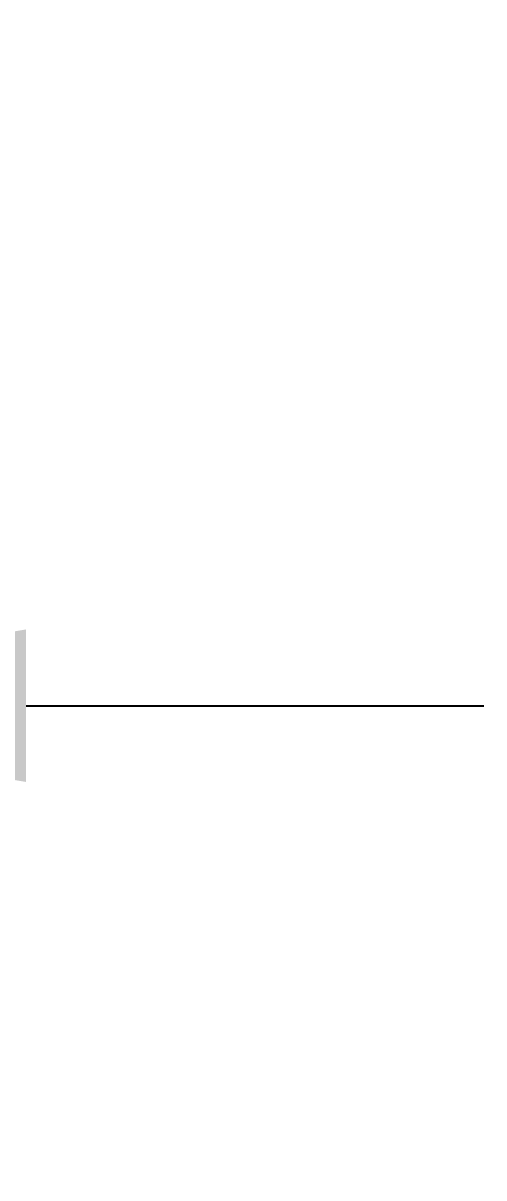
# Model space of a CAD drawing. Header units: millimetres. Extents: x 16200 to 32328, y 19251 to 29476.
# Drawn here: x 16529.91 to 16534.49, y 19615.15 to 19626.63 of the extents above; entities that cross this region are included whole.
import ezdxf

# ---------------------------------------------------------------- set-up
doc = ezdxf.new("R2010")
doc.units = ezdxf.units.MM
doc.header["$LTSCALE"] = 5
doc.layers.add('WS-NO-CONTROL', color=3, linetype='Continuous')
doc.styles.add('SUBMITTAL', font='romans.shx', dxfattribs={"width": 0.75})
doc.dimstyles.new('SUBMITTAL', dxfattribs={"dimtxt": 0.09375, "dimasz": 0.09375, "dimexe": 0.03125, "dimexo": 0.0625, "dimgap": 0.0625, "dimtad": 0, "dimdec": 4, "dimzin": 4, "dimdsep": 46, "dimlunit": 4, "dimtxsty": 'SUBMITTAL', "dimcen": 0.09375, "dimclre": 6, "dimadec": 0, "dimazin": 0, "dimtfac": 1, "dimtdec": 0, "dimtofl": 0, "dimtmove": 0, "dimatfit": 3, "dimfxl": 0, "dimfrac": 2, "dimtolj": 1, "dimtzin": 4, "dimarcsym": 0})

# ---------------------------------------------------------------- blocks, each defined once
blk = doc.blocks.new('*D114')
at = {"layer": 'WS-NO-CONTROL', "color": 6, "lineweight": -2}
for p, q in [((16518.623, 19596.089), (16518.623, 19622.446)), ((16525.393, 19595.712), (16525.393, 19622.446))]:
    blk.add_line(p, q, dxfattribs=at)
at = {"layer": 'WS-NO-CONTROL', "color": 3, "lineweight": -2}
for p, q in [((16514.073, 19619.846), (16509.523, 19619.846)), ((16529.943, 19619.846), (16534.493, 19619.846))]:
    blk.add_line(p, q, dxfattribs=at)
at = {"layer": 'WS-NO-CONTROL', "color": 3}
for points in [[(16514.073, 19620.604), (16514.073, 19619.088), (16518.623, 19619.846)], [(16529.943, 19620.604), (16529.943, 19619.088), (16525.393, 19619.846)]]:
    blk.add_solid(points, dxfattribs=at)
at = {"layer": 'WS-NO-CONTROL', "color": 3, "insert": (16498.473, 19619.846), "char_height": 4.55, "attachment_point": 5, "style": 'SUBMITTAL'}
blk.add_mtext('\\A1;6 3/4"', dxfattribs=at)

msp = doc.modelspace()

# ---------------------------------------------------------------- dimensions: what is measured, and where the dimension line sits
at = {"layer": 'WS-NO-CONTROL', "color": 3}
dim = msp.add_linear_dim(base=(16518.6227, 19619.846), p1=(16525.3927, 19593.1124), p2=(16518.6227, 19593.4895), dimstyle='SUBMITTAL', override={"dimscale": 65, "dimtxt": 0.07, "dimasz": 0.07, "dimexe": 0.04, "dimexo": 0.04, "dimgap": 0.03125, "dimdec": 3, "dimzin": 3, "dimclrd": 3, "dimclrt": 3, "dimtdec": 3, "dimtix": 1}, dxfattribs=at)
dim.commit()
dim.dimension.update_dxf_attribs({"geometry": '*D114', "text_midpoint": (16498.4727, 19619.846), "dimtype": 160})

doc.saveas('drawing.dxf')
